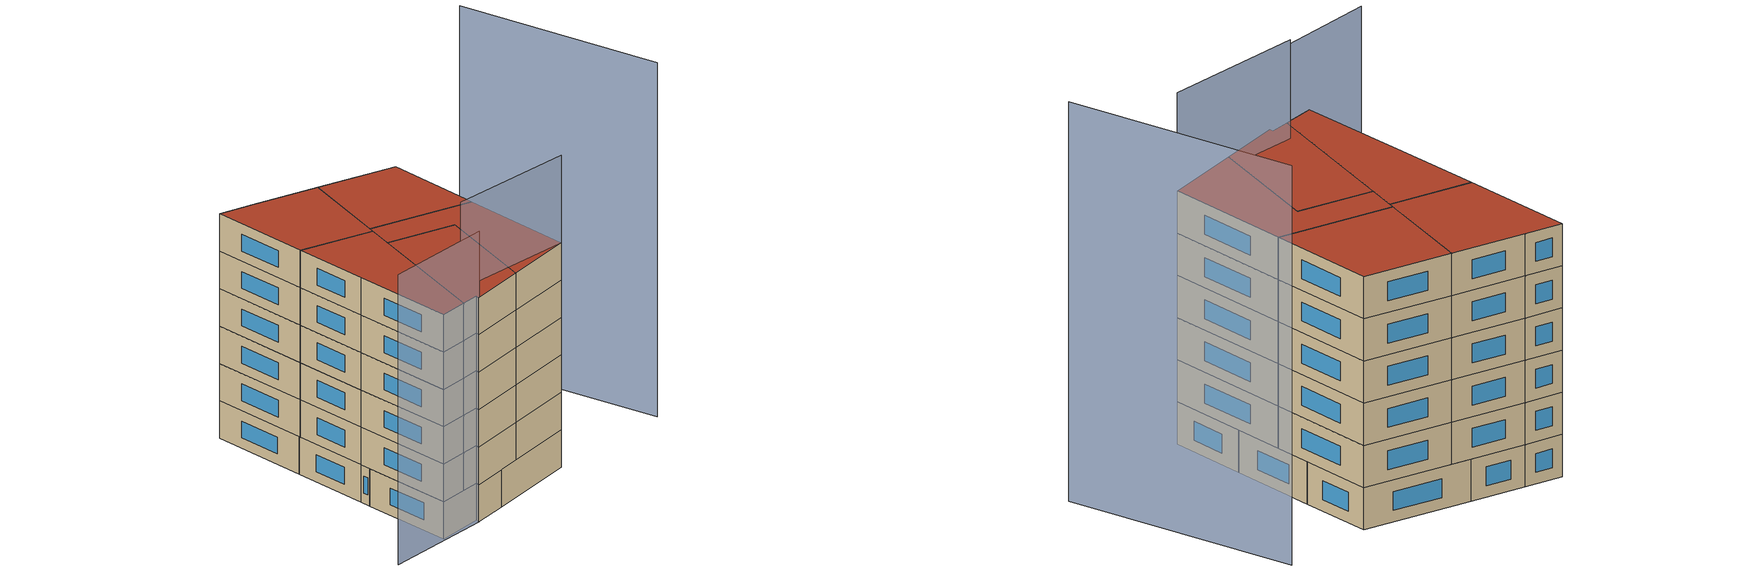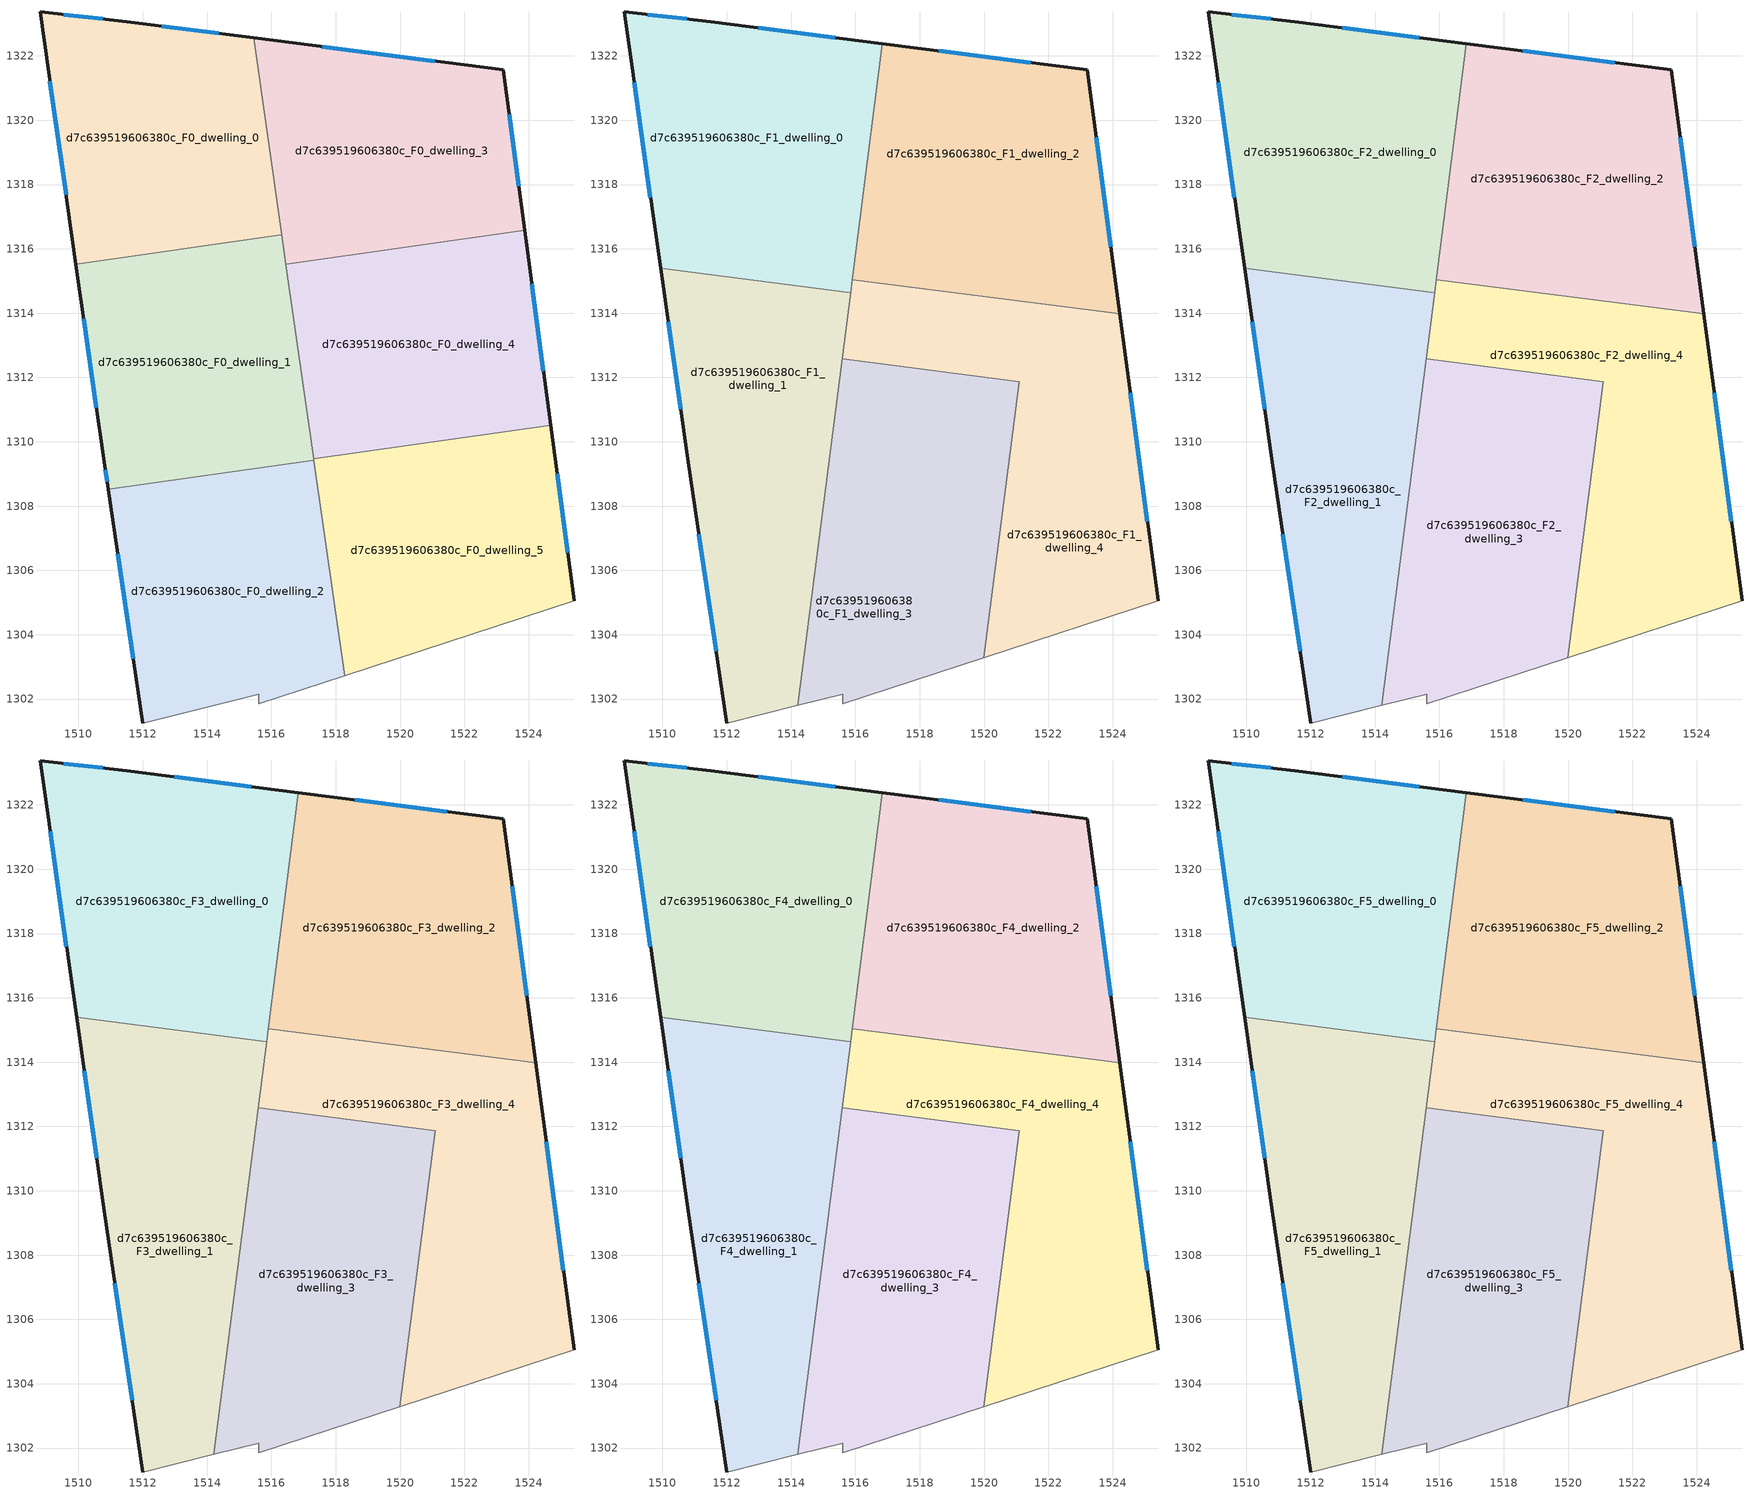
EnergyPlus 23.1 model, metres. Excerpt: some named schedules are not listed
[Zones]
d7c639519606380c_F0_dwelling_0
 floor ground (EU_floor_Construction): 1515.44,1322.56 1516.32,1316.43 1509.92,1315.52 1508.8,1323.37 1511.51,1323.07 z0
 wall outside (EU_wall_Construction): 1515.44,1322.56 1511.51,1323.07 1508.8,1323.37 1509.92,1315.52 z0:3
 wall to d7c639519606380c_F0_dwelling_1 (EU_wall_Construction): 1509.92,1315.52 1516.32,1316.43 z0:3
 wall to d7c639519606380c_F0_dwelling_3 (EU_wall_Construction): 1516.32,1316.43 1515.44,1322.56 z0:3
 window (EU_Window_Construction): 1510.76,1323.15 1509.55,1323.29 / 1514.36,1322.7 1512.59,1322.93 / 1509.11,1321.21 1509.61,1317.68 z0.83:2.17
d7c639519606380c_F0_dwelling_1
 floor ground (EU_floor_Construction): 1516.32,1316.43 1517.32,1309.43 1510.93,1308.52 1510.8,1309.36 1509.92,1315.52 z0
 wall outside (EU_wall_Construction): 1509.92,1315.52 1510.8,1309.36 1510.93,1308.52 z0:3
 wall to d7c639519606380c_F0_dwelling_2 (EU_wall_Construction): 1510.93,1308.52 1517.32,1309.43 z0:3
 wall to d7c639519606380c_F0_dwelling_4 (EU_wall_Construction): 1517.31,1309.47 1516.45,1315.52 z0:3
 wall to d7c639519606380c_F0_dwelling_3 (EU_wall_Construction): 1516.45,1315.52 1516.32,1316.43 z0:3
 wall to d7c639519606380c_F0_dwelling_5 (EU_wall_Construction): 1517.32,1309.43 1517.31,1309.47 z0:3
 window (EU_Window_Construction): 1510.16,1313.83 1510.56,1311.05 / 1510.84,1309.13 1510.89,1308.75 z0.83:2.17
d7c639519606380c_F0_dwelling_2
 floor ground (EU_floor_Construction): 1517.32,1309.43 1518.27,1302.72 1515.6,1301.85 1515.6,1302.15 1512,1301.25 1510.93,1308.52 z0
 wall outside (EU_wall_Construction): 1510.93,1308.52 1512,1301.25 z0:3
 wall adiabatic (EU_wall_Construction): 1512,1301.25 1515.6,1302.15 1515.6,1301.85 1518.27,1302.72 z0:3
 wall to d7c639519606380c_F0_dwelling_5 (EU_wall_Construction): 1518.27,1302.72 1517.32,1309.43 z0:3
 window (EU_Window_Construction): 1511.22,1306.52 1511.7,1303.25 z0.83:2.17
d7c639519606380c_F0_dwelling_3
 floor ground (EU_floor_Construction): 1523.21,1321.56 1523.88,1316.58 1516.45,1315.52 1515.44,1322.56 z0
 wall outside (EU_wall_Construction): 1523.88,1316.58 1523.21,1321.56 1515.44,1322.56 z0:3
 wall to d7c639519606380c_F0_dwelling_4 (EU_wall_Construction): 1516.45,1315.52 1523.88,1316.58 z0:3
 window (EU_Window_Construction): 1521.08,1321.84 1517.58,1322.29 / 1523.69,1317.95 1523.4,1320.19 z0.83:2.17
d7c639519606380c_F0_dwelling_4
 floor ground (EU_floor_Construction): 1523.88,1316.58 1524.68,1310.52 1517.31,1309.47 1516.45,1315.52 z0
 wall outside (EU_wall_Construction): 1524.68,1310.52 1523.88,1316.58 z0:3
 wall to d7c639519606380c_F0_dwelling_5 (EU_wall_Construction): 1517.31,1309.47 1524.68,1310.52 z0:3
 window (EU_Window_Construction): 1524.46,1312.19 1524.1,1314.91 z0.83:2.17
 ceiling adiabatic (EU_roof_Construction): 1520.84,1309.97 1521.09,1311.87 1516.89,1312.41 1517.31,1309.47 z3
d7c639519606380c_F0_dwelling_5
 floor ground (EU_floor_Construction): 1524.68,1310.52 1525.41,1305.05 1518.27,1302.72 1517.31,1309.47 z0
 wall outside (EU_wall_Construction): 1525.41,1305.05 1524.68,1310.52 z0:3
 wall adiabatic (EU_wall_Construction): 1518.27,1302.72 1525.41,1305.05 z0:3
 window (EU_Window_Construction): 1525.21,1306.56 1524.88,1309.01 z0.83:2.17
d7c639519606380c_F1_dwelling_0
 floor to d7c639519606380c_F0_dwelling_0 (EU_floor_Construction): 1515.45,1322.56 1516.19,1317.33 1516.07,1316.4 1509.92,1315.52 1508.8,1323.37 1511.51,1323.07 z3
 floor to d7c639519606380c_F0_dwelling_1 (EU_floor_Construction): 1516.07,1316.4 1515.85,1314.64 1509.94,1315.39 1509.92,1315.52 z3
 floor to d7c639519606380c_F0_dwelling_3 (EU_floor_Construction): 1516.84,1322.38 1516.19,1317.33 1515.45,1322.56 z3
 wall outside (EU_wall_Construction): 1516.84,1322.38 1511.51,1323.07 1508.8,1323.37 1509.94,1315.39 z3:6
 wall to d7c639519606380c_F1_dwelling_1 (EU_wall_Construction): 1509.94,1315.39 1515.85,1314.64 z3:6
 wall to d7c639519606380c_F1_dwelling_2 (EU_wall_Construction): 1515.9,1315.04 1516.84,1322.38 z3:6
 wall to d7c639519606380c_F1_dwelling_4 (EU_wall_Construction): 1515.85,1314.64 1515.9,1315.04 z3:6
 window (EU_Window_Construction): 1515.37,1322.57 1512.97,1322.88 / 1509.12,1321.17 1509.63,1317.59 / 1510.76,1323.15 1509.55,1323.29 z3.83:5.17
d7c639519606380c_F1_dwelling_1
 floor to d7c639519606380c_F0_dwelling_1 (EU_floor_Construction): 1515.85,1314.64 1515.14,1309.12 1510.93,1308.52 1510.8,1309.36 1509.94,1315.39 z3
 floor to d7c639519606380c_F0_dwelling_2 (EU_floor_Construction): 1515.14,1309.12 1514.21,1301.8 1512,1301.25 1510.93,1308.52 z3
 wall outside (EU_wall_Construction): 1509.94,1315.39 1510.8,1309.36 1512,1301.25 z3:6
 wall adiabatic (EU_wall_Construction): 1512,1301.25 1514.21,1301.8 z3:6
 wall to d7c639519606380c_F1_dwelling_3 (EU_wall_Construction): 1514.21,1301.8 1515.58,1312.58 z3:6
 wall to d7c639519606380c_F1_dwelling_4 (EU_wall_Construction): 1515.58,1312.58 1515.85,1314.64 z3:6
 window (EU_Window_Construction): 1510.18,1313.73 1510.56,1311.02 / 1511.13,1307.13 1511.67,1303.48 z3.83:5.17
d7c639519606380c_F1_dwelling_2
 floor to d7c639519606380c_F0_dwelling_3 (EU_floor_Construction): 1523.21,1321.56 1523.88,1316.58 1516.45,1315.52 1516.19,1317.33 1516.84,1322.38 z3
 floor to d7c639519606380c_F0_dwelling_4 (EU_floor_Construction): 1523.88,1316.58 1524.22,1313.98 1516.53,1314.96 1516.45,1315.52 z3
 floor to d7c639519606380c_F0_dwelling_1 (EU_floor_Construction): 1516.32,1316.43 1516.53,1314.96 1515.9,1315.04 1516.07,1316.4 z3
 floor to d7c639519606380c_F0_dwelling_0 (EU_floor_Construction): 1516.19,1317.33 1516.32,1316.43 1516.07,1316.4 z3
 wall outside (EU_wall_Construction): 1524.22,1313.97 1523.21,1321.56 1516.84,1322.38 z3:6
 wall to d7c639519606380c_F1_dwelling_4 (EU_wall_Construction): 1515.9,1315.04 1524.22,1313.97 z3:6
 window (EU_Window_Construction): 1523.95,1316.06 1523.49,1319.48 / 1521.46,1321.79 1518.59,1322.16 z3.83:5.17
d7c639519606380c_F1_dwelling_3
 floor to d7c639519606380c_F0_dwelling_2 (EU_floor_Construction): 1517.32,1309.43 1518.27,1302.72 1515.6,1301.85 1515.6,1302.15 1514.21,1301.8 1515.14,1309.12 z3
 floor to d7c639519606380c_F0_dwelling_5 (EU_floor_Construction): 1520.84,1309.97 1519.99,1303.28 1518.27,1302.72 1517.31,1309.47 z3
 floor to d7c639519606380c_F0_dwelling_1 (EU_floor_Construction): 1516.89,1312.41 1517.32,1309.43 1515.14,1309.12 1515.58,1312.58 z3
 floor adiabatic (EU_floor_Construction): 1521.09,1311.87 1520.84,1309.97 1517.31,1309.47 1517.32,1309.43 1516.89,1312.41 z3
 wall to d7c639519606380c_F1_dwelling_4 (EU_wall_Construction): 1519.99,1303.28 1521.09,1311.87 1515.58,1312.58 z3:6
 wall adiabatic (EU_wall_Construction): 1514.21,1301.8 1515.6,1302.15 1515.6,1301.85 1519.99,1303.28 z3:6
d7c639519606380c_F1_dwelling_4
 floor to d7c639519606380c_F0_dwelling_4 (EU_floor_Construction): 1524.22,1313.98 1524.68,1310.52 1520.84,1309.97 1521.09,1311.87 1516.89,1312.41 1516.53,1314.96 z3
 floor to d7c639519606380c_F0_dwelling_5 (EU_floor_Construction): 1524.68,1310.52 1525.41,1305.05 1519.99,1303.28 1520.84,1309.97 z3
 floor to d7c639519606380c_F0_dwelling_1 (EU_floor_Construction): 1516.53,1314.96 1516.89,1312.41 1515.58,1312.58 1515.9,1315.04 z3
 wall outside (EU_wall_Construction): 1525.41,1305.05 1524.22,1313.97 z3:6
 wall adiabatic (EU_wall_Construction): 1519.99,1303.28 1525.41,1305.05 z3:6
 window (EU_Window_Construction): 1525.08,1307.51 1524.55,1311.52 z3.83:5.17
d7c639519606380c_F2_dwelling_0
 floor to d7c639519606380c_F1_dwelling_0 (EU_floor_Construction): 1516.84,1322.38 1515.85,1314.64 1509.94,1315.39 1508.8,1323.37 1511.51,1323.07 z6
 wall outside (EU_wall_Construction): 1516.84,1322.38 1511.51,1323.07 1508.8,1323.37 1509.94,1315.39 z6:9
 wall to d7c639519606380c_F2_dwelling_1 (EU_wall_Construction): 1509.94,1315.39 1515.85,1314.64 z6:9
 wall to d7c639519606380c_F2_dwelling_2 (EU_wall_Construction): 1515.9,1315.04 1516.84,1322.38 z6:9
 wall to d7c639519606380c_F2_dwelling_4 (EU_wall_Construction): 1515.85,1314.64 1515.9,1315.04 z6:9
 window (EU_Window_Construction): 1515.37,1322.57 1512.97,1322.88 / 1509.12,1321.17 1509.63,1317.59 / 1510.76,1323.15 1509.55,1323.29 z6.83:8.17
d7c639519606380c_F2_dwelling_1
 floor to d7c639519606380c_F1_dwelling_1 (EU_floor_Construction): 1515.85,1314.64 1514.21,1301.8 1512,1301.25 1510.8,1309.36 1509.94,1315.39 z6
 wall outside (EU_wall_Construction): 1509.94,1315.39 1510.8,1309.36 1512,1301.25 z6:9
 wall adiabatic (EU_wall_Construction): 1512,1301.25 1514.21,1301.8 z6:9
 wall to d7c639519606380c_F2_dwelling_3 (EU_wall_Construction): 1514.21,1301.8 1515.58,1312.58 z6:9
 wall to d7c639519606380c_F2_dwelling_4 (EU_wall_Construction): 1515.58,1312.58 1515.85,1314.64 z6:9
 window (EU_Window_Construction): 1510.18,1313.73 1510.56,1311.02 / 1511.13,1307.13 1511.67,1303.48 z6.83:8.17
d7c639519606380c_F2_dwelling_2
 floor to d7c639519606380c_F1_dwelling_2 (EU_floor_Construction): 1523.21,1321.56 1524.22,1313.97 1515.9,1315.04 1516.84,1322.38 z6
 wall outside (EU_wall_Construction): 1524.22,1313.97 1523.21,1321.56 1516.84,1322.38 z6:9
 wall to d7c639519606380c_F2_dwelling_4 (EU_wall_Construction): 1515.9,1315.04 1524.22,1313.97 z6:9
 window (EU_Window_Construction): 1523.95,1316.06 1523.49,1319.48 / 1521.46,1321.79 1518.59,1322.16 z6.83:8.17
d7c639519606380c_F2_dwelling_3
 floor to d7c639519606380c_F1_dwelling_3 (EU_floor_Construction): 1521.09,1311.87 1519.99,1303.28 1515.6,1301.85 1515.6,1302.15 1514.21,1301.8 1515.58,1312.58 z6
 wall to d7c639519606380c_F2_dwelling_4 (EU_wall_Construction): 1519.99,1303.28 1521.09,1311.87 1515.58,1312.58 z6:9
 wall adiabatic (EU_wall_Construction): 1514.21,1301.8 1515.6,1302.15 1515.6,1301.85 1519.99,1303.28 z6:9
d7c639519606380c_F2_dwelling_4
 floor to d7c639519606380c_F1_dwelling_4 (EU_floor_Construction): 1524.22,1313.97 1525.41,1305.05 1519.99,1303.28 1521.09,1311.87 1515.58,1312.58 1515.9,1315.04 z6
 wall outside (EU_wall_Construction): 1525.41,1305.05 1524.22,1313.97 z6:9
 wall adiabatic (EU_wall_Construction): 1519.99,1303.28 1525.41,1305.05 z6:9
 window (EU_Window_Construction): 1525.08,1307.51 1524.55,1311.52 z6.83:8.17
d7c639519606380c_F3_dwelling_0
 floor to d7c639519606380c_F2_dwelling_0 (EU_floor_Construction): 1516.84,1322.38 1515.85,1314.64 1509.94,1315.39 1508.8,1323.37 1511.51,1323.07 z9
 wall outside (EU_wall_Construction): 1516.84,1322.38 1511.51,1323.07 1508.8,1323.37 1509.94,1315.39 z9:12
 wall to d7c639519606380c_F3_dwelling_1 (EU_wall_Construction): 1509.94,1315.39 1515.85,1314.64 z9:12
 wall to d7c639519606380c_F3_dwelling_2 (EU_wall_Construction): 1515.9,1315.04 1516.84,1322.38 z9:12
 wall to d7c639519606380c_F3_dwelling_4 (EU_wall_Construction): 1515.85,1314.64 1515.9,1315.04 z9:12
 window (EU_Window_Construction): 1515.37,1322.57 1512.97,1322.88 / 1509.12,1321.17 1509.63,1317.59 / 1510.76,1323.15 1509.55,1323.29 z9.83:11.17
d7c639519606380c_F3_dwelling_1
 floor to d7c639519606380c_F2_dwelling_1 (EU_floor_Construction): 1515.85,1314.64 1514.21,1301.8 1512,1301.25 1510.8,1309.36 1509.94,1315.39 z9
 wall outside (EU_wall_Construction): 1509.94,1315.39 1510.8,1309.36 1512,1301.25 z9:12
 wall adiabatic (EU_wall_Construction): 1512,1301.25 1514.21,1301.8 z9:12
 wall to d7c639519606380c_F3_dwelling_3 (EU_wall_Construction): 1514.21,1301.8 1515.58,1312.58 z9:12
 wall to d7c639519606380c_F3_dwelling_4 (EU_wall_Construction): 1515.58,1312.58 1515.85,1314.64 z9:12
 window (EU_Window_Construction): 1510.18,1313.73 1510.56,1311.02 / 1511.13,1307.13 1511.67,1303.48 z9.83:11.17
d7c639519606380c_F3_dwelling_2
 floor to d7c639519606380c_F2_dwelling_2 (EU_floor_Construction): 1523.21,1321.56 1524.22,1313.97 1515.9,1315.04 1516.84,1322.38 z9
 wall outside (EU_wall_Construction): 1524.22,1313.97 1523.21,1321.56 1516.84,1322.38 z9:12
 wall to d7c639519606380c_F3_dwelling_4 (EU_wall_Construction): 1515.9,1315.04 1524.22,1313.97 z9:12
 window (EU_Window_Construction): 1523.95,1316.06 1523.49,1319.48 / 1521.46,1321.79 1518.59,1322.16 z9.83:11.17
d7c639519606380c_F3_dwelling_3
 floor to d7c639519606380c_F2_dwelling_3 (EU_floor_Construction): 1521.09,1311.87 1519.99,1303.28 1515.6,1301.85 1515.6,1302.15 1514.21,1301.8 1515.58,1312.58 z9
 wall to d7c639519606380c_F3_dwelling_4 (EU_wall_Construction): 1519.99,1303.28 1521.09,1311.87 1515.58,1312.58 z9:12
 wall adiabatic (EU_wall_Construction): 1514.21,1301.8 1515.6,1302.15 1515.6,1301.85 1519.99,1303.28 z9:12
d7c639519606380c_F3_dwelling_4
 floor to d7c639519606380c_F2_dwelling_4 (EU_floor_Construction): 1524.22,1313.97 1525.41,1305.05 1519.99,1303.28 1521.09,1311.87 1515.58,1312.58 1515.9,1315.04 z9
 wall outside (EU_wall_Construction): 1525.41,1305.05 1524.22,1313.97 z9:12
 wall adiabatic (EU_wall_Construction): 1519.99,1303.28 1525.41,1305.05 z9:12
 window (EU_Window_Construction): 1525.08,1307.51 1524.55,1311.52 z9.83:11.17
d7c639519606380c_F4_dwelling_0
 floor to d7c639519606380c_F3_dwelling_0 (EU_floor_Construction): 1516.84,1322.38 1515.85,1314.64 1509.94,1315.39 1508.8,1323.37 1511.51,1323.07 z12
 wall outside (EU_wall_Construction): 1516.84,1322.38 1511.51,1323.07 1508.8,1323.37 1509.94,1315.39 z12:15
 wall to d7c639519606380c_F4_dwelling_1 (EU_wall_Construction): 1509.94,1315.39 1515.85,1314.64 z12:15
 wall to d7c639519606380c_F4_dwelling_2 (EU_wall_Construction): 1515.9,1315.04 1516.84,1322.38 z12:15
 wall to d7c639519606380c_F4_dwelling_4 (EU_wall_Construction): 1515.85,1314.64 1515.9,1315.04 z12:15
 window (EU_Window_Construction): 1515.37,1322.57 1512.97,1322.88 / 1509.12,1321.17 1509.63,1317.59 / 1510.76,1323.15 1509.55,1323.29 z12.83:14.17
d7c639519606380c_F4_dwelling_1
 floor to d7c639519606380c_F3_dwelling_1 (EU_floor_Construction): 1515.85,1314.64 1514.21,1301.8 1512,1301.25 1510.8,1309.36 1509.94,1315.39 z12
 wall outside (EU_wall_Construction): 1509.94,1315.39 1510.8,1309.36 1512,1301.25 z12:15
 wall adiabatic (EU_wall_Construction): 1512,1301.25 1514.21,1301.8 z12:15
 wall to d7c639519606380c_F4_dwelling_3 (EU_wall_Construction): 1514.21,1301.8 1515.58,1312.58 z12:15
 wall to d7c639519606380c_F4_dwelling_4 (EU_wall_Construction): 1515.58,1312.58 1515.85,1314.64 z12:15
 window (EU_Window_Construction): 1510.18,1313.73 1510.56,1311.02 / 1511.13,1307.13 1511.67,1303.48 z12.83:14.17
d7c639519606380c_F4_dwelling_2
 floor to d7c639519606380c_F3_dwelling_2 (EU_floor_Construction): 1523.21,1321.56 1524.22,1313.97 1515.9,1315.04 1516.84,1322.38 z12
 wall outside (EU_wall_Construction): 1524.22,1313.97 1523.21,1321.56 1516.84,1322.38 z12:15
 wall to d7c639519606380c_F4_dwelling_4 (EU_wall_Construction): 1515.9,1315.04 1524.22,1313.97 z12:15
 window (EU_Window_Construction): 1523.95,1316.06 1523.49,1319.48 / 1521.46,1321.79 1518.59,1322.16 z12.83:14.17
d7c639519606380c_F4_dwelling_3
 floor to d7c639519606380c_F3_dwelling_3 (EU_floor_Construction): 1521.09,1311.87 1519.99,1303.28 1515.6,1301.85 1515.6,1302.15 1514.21,1301.8 1515.58,1312.58 z12
 wall to d7c639519606380c_F4_dwelling_4 (EU_wall_Construction): 1519.99,1303.28 1521.09,1311.87 1515.58,1312.58 z12:15
 wall adiabatic (EU_wall_Construction): 1514.21,1301.8 1515.6,1302.15 1515.6,1301.85 1519.99,1303.28 z12:15
d7c639519606380c_F4_dwelling_4
 floor to d7c639519606380c_F3_dwelling_4 (EU_floor_Construction): 1524.22,1313.97 1525.41,1305.05 1519.99,1303.28 1521.09,1311.87 1515.58,1312.58 1515.9,1315.04 z12
 wall outside (EU_wall_Construction): 1525.41,1305.05 1524.22,1313.97 z12:15
 wall adiabatic (EU_wall_Construction): 1519.99,1303.28 1525.41,1305.05 z12:15
 window (EU_Window_Construction): 1525.08,1307.51 1524.55,1311.52 z12.83:14.17
d7c639519606380c_F5_dwelling_0
 floor to d7c639519606380c_F4_dwelling_0 (EU_floor_Construction): 1516.84,1322.38 1515.85,1314.64 1509.94,1315.39 1508.8,1323.37 1511.51,1323.07 z15
 wall outside (EU_wall_Construction): 1516.84,1322.38 1511.51,1323.07 1508.8,1323.37 1509.94,1315.39 z15:18
 wall to d7c639519606380c_F5_dwelling_1 (EU_wall_Construction): 1509.94,1315.39 1515.85,1314.64 z15:18
 wall to d7c639519606380c_F5_dwelling_2 (EU_wall_Construction): 1515.9,1315.04 1516.84,1322.38 z15:18
 wall to d7c639519606380c_F5_dwelling_4 (EU_wall_Construction): 1515.85,1314.64 1515.9,1315.04 z15:18
 window (EU_Window_Construction): 1515.37,1322.57 1512.97,1322.88 / 1509.12,1321.17 1509.63,1317.59 / 1510.76,1323.15 1509.55,1323.29 z15.83:17.17
 roof outside (EU_roof_Construction): 1515.85,1314.64 1516.84,1322.38 1511.51,1323.07 1508.8,1323.37 1509.94,1315.39 z18
d7c639519606380c_F5_dwelling_1
 floor to d7c639519606380c_F4_dwelling_1 (EU_floor_Construction): 1515.85,1314.64 1514.21,1301.8 1512,1301.25 1510.8,1309.36 1509.94,1315.39 z15
 wall outside (EU_wall_Construction): 1509.94,1315.39 1510.8,1309.36 1512,1301.25 z15:18
 wall adiabatic (EU_wall_Construction): 1512,1301.25 1514.21,1301.8 z15:18
 wall to d7c639519606380c_F5_dwelling_3 (EU_wall_Construction): 1514.21,1301.8 1515.58,1312.58 z15:18
 wall to d7c639519606380c_F5_dwelling_4 (EU_wall_Construction): 1515.58,1312.58 1515.85,1314.64 z15:18
 window (EU_Window_Construction): 1510.18,1313.73 1510.56,1311.02 / 1511.13,1307.13 1511.67,1303.48 z15.83:17.17
 roof outside (EU_roof_Construction): 1514.21,1301.8 1515.85,1314.64 1509.94,1315.39 1510.8,1309.36 1512,1301.25 z18
d7c639519606380c_F5_dwelling_2
 floor to d7c639519606380c_F4_dwelling_2 (EU_floor_Construction): 1523.21,1321.56 1524.22,1313.97 1515.9,1315.04 1516.84,1322.38 z15
 wall outside (EU_wall_Construction): 1524.22,1313.97 1523.21,1321.56 1516.84,1322.38 z15:18
 wall to d7c639519606380c_F5_dwelling_4 (EU_wall_Construction): 1515.9,1315.04 1524.22,1313.97 z15:18
 window (EU_Window_Construction): 1523.95,1316.06 1523.49,1319.48 / 1521.46,1321.79 1518.59,1322.16 z15.83:17.17
 roof outside (EU_roof_Construction): 1524.22,1313.97 1523.21,1321.56 1516.84,1322.38 1515.9,1315.04 z18
d7c639519606380c_F5_dwelling_3
 floor to d7c639519606380c_F4_dwelling_3 (EU_floor_Construction): 1521.09,1311.87 1519.99,1303.28 1515.6,1301.85 1515.6,1302.15 1514.21,1301.8 1515.58,1312.58 z15
 wall to d7c639519606380c_F5_dwelling_4 (EU_wall_Construction): 1519.99,1303.28 1521.09,1311.87 1515.58,1312.58 z15:18
 wall adiabatic (EU_wall_Construction): 1514.21,1301.8 1515.6,1302.15 1515.6,1301.85 1519.99,1303.28 z15:18
 roof outside (EU_roof_Construction): 1519.99,1303.28 1521.09,1311.87 1515.58,1312.58 1514.21,1301.8 1515.6,1302.15 1515.6,1301.85 z18
d7c639519606380c_F5_dwelling_4
 floor to d7c639519606380c_F4_dwelling_4 (EU_floor_Construction): 1524.22,1313.97 1525.41,1305.05 1519.99,1303.28 1521.09,1311.87 1515.58,1312.58 1515.9,1315.04 z15
 wall outside (EU_wall_Construction): 1525.41,1305.05 1524.22,1313.97 z15:18
 wall adiabatic (EU_wall_Construction): 1519.99,1303.28 1525.41,1305.05 z15:18
 window (EU_Window_Construction): 1525.08,1307.51 1524.55,1311.52 z15.83:17.17
 roof outside (EU_roof_Construction): 1525.41,1305.05 1524.22,1313.97 1515.9,1315.04 1515.58,1312.58 1521.09,1311.87 1519.99,1303.28 z18
shading: 1506.98,1300.04 1515.66,1301.87 z0:23.3; 1515.35,1303.66 1525.41,1305.05 z0:25; 1535.6,1307.09 1529.75,1322.62 z0:28.4
[Building]
EU S2 Campaign: North Axis=0; Terrain=City; Solar Distribution=FullExterior
[Site:Location]
Lyon-Bron: Latitude=45.75; Longitude=5; Time Zone=1; Elevation=198
[SizingPeriod:WeatherFileDays]
AnnualSizingPeriod: Begin Month=1; Begin Day of Month=1; End Month=12; End Day of Month=31; Day of Week for Start Day=Monday; Use Weather File Daylight Saving Period=No; Use Weather File Rain and Snow Indicators=No
[MATERIAL]
EU_InternalMass_Material: Roughness=MediumRough; Thickness=0.1; Conductivity=1; Density=1800; Specific Heat=900; Thermal Absorptance=0.9; Solar Absorptance=0.7; Visible Absorptance=0.7
[MATERIAL:NOMASS] Roughness=MediumRough; Thermal Absorptance=0.9; Solar Absorptance=0.7; Visible Absorptance=0.7
Name | Thermal Resistance
EU_wall_NoMass | 0.87146
EU_roof_NoMass | 0.842276
EU_floor_NoMass | 0.496999
[WINDOWMATERIAL:SIMPLEGLAZINGSYSTEM]
EU_Window_SimpleGlazing: UFactor=2.2525; Solar Heat Gain Coefficient=0.76; Visible Transmittance=0.76
[CONSTRUCTION]
EU_wall_Construction: EU_wall_NoMass
EU_roof_Construction: EU_roof_NoMass
EU_floor_Construction: EU_floor_NoMass
EU_Window_Construction: EU_Window_SimpleGlazing
EU_InternalMass_Construction: EU_InternalMass_Material
[ZONE] Type=1; Multiplier=1; Ceiling Height=autocalculate; Floor Area=autocalculate; Part of Total Floor Area=Yes
Name | Volume
d7c639519606380c_F0_dwelling_0 | 137.106
d7c639519606380c_F1_dwelling_0; d7c639519606380c_F2_dwelling_0; d7c639519606380c_F3_dwelling_0; d7c639519606380c_F4_dwelling_0; d7c639519606380c_F5_dwelling_0 | 164.534
d7c639519606380c_F0_dwelling_1 | 137.087
d7c639519606380c_F1_dwelling_1; d7c639519606380c_F2_dwelling_1; d7c639519606380c_F3_dwelling_1; d7c639519606380c_F4_dwelling_1; d7c639519606380c_F5_dwelling_1 | 164.531
d7c639519606380c_F0_dwelling_2 | 137.112
d7c639519606380c_F1_dwelling_2; d7c639519606380c_F2_dwelling_2; d7c639519606380c_F3_dwelling_2; d7c639519606380c_F4_dwelling_2; d7c639519606380c_F5_dwelling_2 | 164.525
d7c639519606380c_F0_dwelling_3 | 137.117
d7c639519606380c_F1_dwelling_3; d7c639519606380c_F2_dwelling_3; d7c639519606380c_F3_dwelling_3; d7c639519606380c_F4_dwelling_3; d7c639519606380c_F5_dwelling_3 | 164.524
d7c639519606380c_F0_dwelling_4 | 137.104
d7c639519606380c_F1_dwelling_4; d7c639519606380c_F2_dwelling_4; d7c639519606380c_F3_dwelling_4; d7c639519606380c_F4_dwelling_4; d7c639519606380c_F5_dwelling_4 | 164.52
d7c639519606380c_F0_dwelling_5 | 137.105
[INTERNALMASS] Construction=EU_InternalMass_Construction
Name | Zone or ZoneList | Surface Area
d7c639519606380c_F0_dwelling_0_EU_InternalMass | d7c639519606380c_F0_dwelling_0 | 45.7021
d7c639519606380c_F0_dwelling_1_EU_InternalMass | d7c639519606380c_F0_dwelling_1 | 45.6959
d7c639519606380c_F0_dwelling_2_EU_InternalMass | d7c639519606380c_F0_dwelling_2 | 45.7039
d7c639519606380c_F0_dwelling_3_EU_InternalMass | d7c639519606380c_F0_dwelling_3 | 45.7054
d7c639519606380c_F0_dwelling_4_EU_InternalMass | d7c639519606380c_F0_dwelling_4 | 45.7016
d7c639519606380c_F0_dwelling_5_EU_InternalMass | d7c639519606380c_F0_dwelling_5 | 45.7019
d7c639519606380c_F1_dwelling_0_EU_InternalMass | d7c639519606380c_F1_dwelling_0 | 54.846
d7c639519606380c_F1_dwelling_1_EU_InternalMass | d7c639519606380c_F1_dwelling_1 | 54.8442
d7c639519606380c_F1_dwelling_2_EU_InternalMass | d7c639519606380c_F1_dwelling_2 | 54.8427
d7c639519606380c_F1_dwelling_3_EU_InternalMass | d7c639519606380c_F1_dwelling_3 | 54.8417
d7c639519606380c_F1_dwelling_4_EU_InternalMass | d7c639519606380c_F1_dwelling_4 | 54.8403
d7c639519606380c_F2_dwelling_0_EU_InternalMass | d7c639519606380c_F2_dwelling_0 | 54.846
d7c639519606380c_F2_dwelling_1_EU_InternalMass | d7c639519606380c_F2_dwelling_1 | 54.8442
d7c639519606380c_F2_dwelling_2_EU_InternalMass | d7c639519606380c_F2_dwelling_2 | 54.8427
d7c639519606380c_F2_dwelling_3_EU_InternalMass | d7c639519606380c_F2_dwelling_3 | 54.8417
d7c639519606380c_F2_dwelling_4_EU_InternalMass | d7c639519606380c_F2_dwelling_4 | 54.8403
d7c639519606380c_F3_dwelling_0_EU_InternalMass | d7c639519606380c_F3_dwelling_0 | 54.846
d7c639519606380c_F3_dwelling_1_EU_InternalMass | d7c639519606380c_F3_dwelling_1 | 54.8442
d7c639519606380c_F3_dwelling_2_EU_InternalMass | d7c639519606380c_F3_dwelling_2 | 54.8427
d7c639519606380c_F3_dwelling_3_EU_InternalMass | d7c639519606380c_F3_dwelling_3 | 54.8417
d7c639519606380c_F3_dwelling_4_EU_InternalMass | d7c639519606380c_F3_dwelling_4 | 54.8403
d7c639519606380c_F4_dwelling_0_EU_InternalMass | d7c639519606380c_F4_dwelling_0 | 54.846
d7c639519606380c_F4_dwelling_1_EU_InternalMass | d7c639519606380c_F4_dwelling_1 | 54.8442
d7c639519606380c_F4_dwelling_2_EU_InternalMass | d7c639519606380c_F4_dwelling_2 | 54.8427
d7c639519606380c_F4_dwelling_3_EU_InternalMass | d7c639519606380c_F4_dwelling_3 | 54.8417
d7c639519606380c_F4_dwelling_4_EU_InternalMass | d7c639519606380c_F4_dwelling_4 | 54.8403
d7c639519606380c_F5_dwelling_0_EU_InternalMass | d7c639519606380c_F5_dwelling_0 | 54.846
d7c639519606380c_F5_dwelling_1_EU_InternalMass | d7c639519606380c_F5_dwelling_1 | 54.8442
d7c639519606380c_F5_dwelling_2_EU_InternalMass | d7c639519606380c_F5_dwelling_2 | 54.8427
d7c639519606380c_F5_dwelling_3_EU_InternalMass | d7c639519606380c_F5_dwelling_3 | 54.8417
d7c639519606380c_F5_dwelling_4_EU_InternalMass | d7c639519606380c_F5_dwelling_4 | 54.8403
[OTHEREQUIPMENT] Fuel Type=Electricity; Design Level Calculation Method=Watts/Area; Power per Zone Floor Area=1; Fraction Latent=0; Fraction Radiant=0; Fraction Lost=0; Carbon Dioxide Generation Rate=0; EndUse Subcategory=EU_Step8_InternalGains
Name | Zone or ZoneList or Space or SpaceList | Schedule
EU_Step8_InternalGain_d7c639519606380c_F0_dwelling_0_f000 | d7c639519606380c_F0_dwelling_0 | EU_Step8_GainSchedule_d7c639519606380c_F0_dwelling_0_f000
EU_Step8_InternalGain_d7c639519606380c_F0_dwelling_1_f000 | d7c639519606380c_F0_dwelling_1 | EU_Step8_GainSchedule_d7c639519606380c_F0_dwelling_1_f000
EU_Step8_InternalGain_d7c639519606380c_F0_dwelling_2_f000 | d7c639519606380c_F0_dwelling_2 | EU_Step8_GainSchedule_d7c639519606380c_F0_dwelling_2_f000
EU_Step8_InternalGain_d7c639519606380c_F0_dwelling_3_f000 | d7c639519606380c_F0_dwelling_3 | EU_Step8_GainSchedule_d7c639519606380c_F0_dwelling_3_f000
EU_Step8_InternalGain_d7c639519606380c_F0_dwelling_4_f000 | d7c639519606380c_F0_dwelling_4 | EU_Step8_GainSchedule_d7c639519606380c_F0_dwelling_4_f000
EU_Step8_InternalGain_d7c639519606380c_F0_dwelling_5_f000 | d7c639519606380c_F0_dwelling_5 | EU_Step8_GainSchedule_d7c639519606380c_F0_dwelling_5_f000
EU_Step8_InternalGain_d7c639519606380c_F1_dwelling_0_f000 | d7c639519606380c_F1_dwelling_0 | EU_Step8_GainSchedule_d7c639519606380c_F1_dwelling_0_f000
EU_Step8_InternalGain_d7c639519606380c_F1_dwelling_1_f000 | d7c639519606380c_F1_dwelling_1 | EU_Step8_GainSchedule_d7c639519606380c_F1_dwelling_1_f000
EU_Step8_InternalGain_d7c639519606380c_F1_dwelling_2_f000 | d7c639519606380c_F1_dwelling_2 | EU_Step8_GainSchedule_d7c639519606380c_F1_dwelling_2_f000
EU_Step8_InternalGain_d7c639519606380c_F1_dwelling_3_f000 | d7c639519606380c_F1_dwelling_3 | EU_Step8_GainSchedule_d7c639519606380c_F1_dwelling_3_f000
EU_Step8_InternalGain_d7c639519606380c_F1_dwelling_4_f000 | d7c639519606380c_F1_dwelling_4 | EU_Step8_GainSchedule_d7c639519606380c_F1_dwelling_4_f000
EU_Step8_InternalGain_d7c639519606380c_F2_dwelling_0_f000 | d7c639519606380c_F2_dwelling_0 | EU_Step8_GainSchedule_d7c639519606380c_F2_dwelling_0_f000
EU_Step8_InternalGain_d7c639519606380c_F2_dwelling_1_f000 | d7c639519606380c_F2_dwelling_1 | EU_Step8_GainSchedule_d7c639519606380c_F2_dwelling_1_f000
EU_Step8_InternalGain_d7c639519606380c_F2_dwelling_2_f000 | d7c639519606380c_F2_dwelling_2 | EU_Step8_GainSchedule_d7c639519606380c_F2_dwelling_2_f000
EU_Step8_InternalGain_d7c639519606380c_F2_dwelling_3_f000 | d7c639519606380c_F2_dwelling_3 | EU_Step8_GainSchedule_d7c639519606380c_F2_dwelling_3_f000
EU_Step8_InternalGain_d7c639519606380c_F2_dwelling_4_f000 | d7c639519606380c_F2_dwelling_4 | EU_Step8_GainSchedule_d7c639519606380c_F2_dwelling_4_f000
EU_Step8_InternalGain_d7c639519606380c_F3_dwelling_0_f000 | d7c639519606380c_F3_dwelling_0 | EU_Step8_GainSchedule_d7c639519606380c_F3_dwelling_0_f000
EU_Step8_InternalGain_d7c639519606380c_F3_dwelling_1_f000 | d7c639519606380c_F3_dwelling_1 | EU_Step8_GainSchedule_d7c639519606380c_F3_dwelling_1_f000
EU_Step8_InternalGain_d7c639519606380c_F3_dwelling_2_f000 | d7c639519606380c_F3_dwelling_2 | EU_Step8_GainSchedule_d7c639519606380c_F3_dwelling_2_f000
EU_Step8_InternalGain_d7c639519606380c_F3_dwelling_3_f000 | d7c639519606380c_F3_dwelling_3 | EU_Step8_GainSchedule_d7c639519606380c_F3_dwelling_3_f000
EU_Step8_InternalGain_d7c639519606380c_F3_dwelling_4_f000 | d7c639519606380c_F3_dwelling_4 | EU_Step8_GainSchedule_d7c639519606380c_F3_dwelling_4_f000
EU_Step8_InternalGain_d7c639519606380c_F4_dwelling_0_f000 | d7c639519606380c_F4_dwelling_0 | EU_Step8_GainSchedule_d7c639519606380c_F4_dwelling_0_f000
EU_Step8_InternalGain_d7c639519606380c_F4_dwelling_1_f000 | d7c639519606380c_F4_dwelling_1 | EU_Step8_GainSchedule_d7c639519606380c_F4_dwelling_1_f000
EU_Step8_InternalGain_d7c639519606380c_F4_dwelling_2_f000 | d7c639519606380c_F4_dwelling_2 | EU_Step8_GainSchedule_d7c639519606380c_F4_dwelling_2_f000
EU_Step8_InternalGain_d7c639519606380c_F4_dwelling_3_f000 | d7c639519606380c_F4_dwelling_3 | EU_Step8_GainSchedule_d7c639519606380c_F4_dwelling_3_f000
EU_Step8_InternalGain_d7c639519606380c_F4_dwelling_4_f000 | d7c639519606380c_F4_dwelling_4 | EU_Step8_GainSchedule_d7c639519606380c_F4_dwelling_4_f000
EU_Step8_InternalGain_d7c639519606380c_F5_dwelling_0_f000 | d7c639519606380c_F5_dwelling_0 | EU_Step8_GainSchedule_d7c639519606380c_F5_dwelling_0_f000
EU_Step8_InternalGain_d7c639519606380c_F5_dwelling_1_f000 | d7c639519606380c_F5_dwelling_1 | EU_Step8_GainSchedule_d7c639519606380c_F5_dwelling_1_f000
EU_Step8_InternalGain_d7c639519606380c_F5_dwelling_2_f000 | d7c639519606380c_F5_dwelling_2 | EU_Step8_GainSchedule_d7c639519606380c_F5_dwelling_2_f000
EU_Step8_InternalGain_d7c639519606380c_F5_dwelling_3_f000 | d7c639519606380c_F5_dwelling_3 | EU_Step8_GainSchedule_d7c639519606380c_F5_dwelling_3_f000
EU_Step8_InternalGain_d7c639519606380c_F5_dwelling_4_f000 | d7c639519606380c_F5_dwelling_4 | EU_Step8_GainSchedule_d7c639519606380c_F5_dwelling_4_f000
[ZONEVENTILATION:DESIGNFLOWRATE] Schedule=EU_AlwaysOn; Design Flow Rate Calculation Method=AirChanges/Hour; Air Changes per Hour=0.425; Ventilation Type=Natural; Fan Pressure Rise=0; Fan Total Efficiency=1; Constant Term Coefficient=1; Temperature Term Coefficient=0; Velocity Term Coefficient=0; Velocity Squared Term Coefficient=0; Minimum Indoor Temperature=-100; Maximum Indoor Temperature=100; Delta Temperature=-100; Minimum Outdoor Temperature=-100; Maximum Outdoor Temperature=100; Maximum Wind Speed=40
Name | Zone or ZoneList or Space or SpaceList
EU_ConstantAir_d7c639519606380c_F0_dwelling_0 | d7c639519606380c_F0_dwelling_0
EU_ConstantAir_d7c639519606380c_F0_dwelling_1 | d7c639519606380c_F0_dwelling_1
EU_ConstantAir_d7c639519606380c_F0_dwelling_2 | d7c639519606380c_F0_dwelling_2
EU_ConstantAir_d7c639519606380c_F0_dwelling_3 | d7c639519606380c_F0_dwelling_3
EU_ConstantAir_d7c639519606380c_F0_dwelling_4 | d7c639519606380c_F0_dwelling_4
EU_ConstantAir_d7c639519606380c_F0_dwelling_5 | d7c639519606380c_F0_dwelling_5
EU_ConstantAir_d7c639519606380c_F1_dwelling_0 | d7c639519606380c_F1_dwelling_0
EU_ConstantAir_d7c639519606380c_F1_dwelling_1 | d7c639519606380c_F1_dwelling_1
EU_ConstantAir_d7c639519606380c_F1_dwelling_2 | d7c639519606380c_F1_dwelling_2
EU_ConstantAir_d7c639519606380c_F1_dwelling_3 | d7c639519606380c_F1_dwelling_3
EU_ConstantAir_d7c639519606380c_F1_dwelling_4 | d7c639519606380c_F1_dwelling_4
EU_ConstantAir_d7c639519606380c_F2_dwelling_0 | d7c639519606380c_F2_dwelling_0
EU_ConstantAir_d7c639519606380c_F2_dwelling_1 | d7c639519606380c_F2_dwelling_1
EU_ConstantAir_d7c639519606380c_F2_dwelling_2 | d7c639519606380c_F2_dwelling_2
EU_ConstantAir_d7c639519606380c_F2_dwelling_3 | d7c639519606380c_F2_dwelling_3
EU_ConstantAir_d7c639519606380c_F2_dwelling_4 | d7c639519606380c_F2_dwelling_4
EU_ConstantAir_d7c639519606380c_F3_dwelling_0 | d7c639519606380c_F3_dwelling_0
EU_ConstantAir_d7c639519606380c_F3_dwelling_1 | d7c639519606380c_F3_dwelling_1
EU_ConstantAir_d7c639519606380c_F3_dwelling_2 | d7c639519606380c_F3_dwelling_2
EU_ConstantAir_d7c639519606380c_F3_dwelling_3 | d7c639519606380c_F3_dwelling_3
EU_ConstantAir_d7c639519606380c_F3_dwelling_4 | d7c639519606380c_F3_dwelling_4
EU_ConstantAir_d7c639519606380c_F4_dwelling_0 | d7c639519606380c_F4_dwelling_0
EU_ConstantAir_d7c639519606380c_F4_dwelling_1 | d7c639519606380c_F4_dwelling_1
EU_ConstantAir_d7c639519606380c_F4_dwelling_2 | d7c639519606380c_F4_dwelling_2
EU_ConstantAir_d7c639519606380c_F4_dwelling_3 | d7c639519606380c_F4_dwelling_3
EU_ConstantAir_d7c639519606380c_F4_dwelling_4 | d7c639519606380c_F4_dwelling_4
EU_ConstantAir_d7c639519606380c_F5_dwelling_0 | d7c639519606380c_F5_dwelling_0
EU_ConstantAir_d7c639519606380c_F5_dwelling_1 | d7c639519606380c_F5_dwelling_1
EU_ConstantAir_d7c639519606380c_F5_dwelling_2 | d7c639519606380c_F5_dwelling_2
EU_ConstantAir_d7c639519606380c_F5_dwelling_3 | d7c639519606380c_F5_dwelling_3
EU_ConstantAir_d7c639519606380c_F5_dwelling_4 | d7c639519606380c_F5_dwelling_4
[HVACTEMPLATE:THERMOSTAT] Constant Heating Setpoint=20; Constant Cooling Setpoint=50
EU_HeatOnly_d7c639519606380c_F0_dwelling_0; EU_HeatOnly_d7c639519606380c_F0_dwelling_1; EU_HeatOnly_d7c639519606380c_F0_dwelling_2; EU_HeatOnly_d7c639519606380c_F0_dwelling_3; EU_HeatOnly_d7c639519606380c_F0_dwelling_4; EU_HeatOnly_d7c639519606380c_F0_dwelling_5; EU_HeatOnly_d7c639519606380c_F1_dwelling_0; EU_HeatOnly_d7c639519606380c_F1_dwelling_1; EU_HeatOnly_d7c639519606380c_F1_dwelling_2; EU_HeatOnly_d7c639519606380c_F1_dwelling_3; EU_HeatOnly_d7c639519606380c_F1_dwelling_4; EU_HeatOnly_d7c639519606380c_F2_dwelling_0; EU_HeatOnly_d7c639519606380c_F2_dwelling_1; EU_HeatOnly_d7c639519606380c_F2_dwelling_2; EU_HeatOnly_d7c639519606380c_F2_dwelling_3; EU_HeatOnly_d7c639519606380c_F2_dwelling_4; EU_HeatOnly_d7c639519606380c_F3_dwelling_0; EU_HeatOnly_d7c639519606380c_F3_dwelling_1; EU_HeatOnly_d7c639519606380c_F3_dwelling_2; EU_HeatOnly_d7c639519606380c_F3_dwelling_3; EU_HeatOnly_d7c639519606380c_F3_dwelling_4; EU_HeatOnly_d7c639519606380c_F4_dwelling_0; EU_HeatOnly_d7c639519606380c_F4_dwelling_1; EU_HeatOnly_d7c639519606380c_F4_dwelling_2; EU_HeatOnly_d7c639519606380c_F4_dwelling_3; EU_HeatOnly_d7c639519606380c_F4_dwelling_4; EU_HeatOnly_d7c639519606380c_F5_dwelling_0; EU_HeatOnly_d7c639519606380c_F5_dwelling_1; EU_HeatOnly_d7c639519606380c_F5_dwelling_2; EU_HeatOnly_d7c639519606380c_F5_dwelling_3; EU_HeatOnly_d7c639519606380c_F5_dwelling_4
[HVACTEMPLATE:ZONE:IDEALLOADSAIRSYSTEM] System Availability Schedule=EU_AlwaysOn; Maximum Heating Supply Air Temperature=50; Minimum Cooling Supply Air Temperature=13; Maximum Heating Supply Air Humidity Ratio=0.0156; Minimum Cooling Supply Air Humidity Ratio=0.0077; Heating Limit=NoLimit; Cooling Limit=NoLimit; Heating Availability Schedule=EU_AlwaysOn; Cooling Availability Schedule=EU_CoolingOff; Dehumidification Control Type=ConstantSensibleHeatRatio; Cooling Sensible Heat Ratio=0.7; Dehumidification Setpoint=60; Humidification Control Type=None; Humidification Setpoint=30; Outdoor Air Method=None; Outdoor Air Flow Rate per Person=0.00944; Outdoor Air Flow Rate per Zone Floor Area=0; Outdoor Air Flow Rate per Zone=0; Demand Controlled Ventilation Type=None; Outdoor Air Economizer Type=NoEconomizer; Heat Recovery Type=None; Sensible Heat Recovery Effectiveness=0.7; Latent Heat Recovery Effectiveness=0.65
Name | Template Thermostat
d7c639519606380c_F0_dwelling_0 | EU_HeatOnly_d7c639519606380c_F0_dwelling_0
d7c639519606380c_F0_dwelling_1 | EU_HeatOnly_d7c639519606380c_F0_dwelling_1
d7c639519606380c_F0_dwelling_2 | EU_HeatOnly_d7c639519606380c_F0_dwelling_2
d7c639519606380c_F0_dwelling_3 | EU_HeatOnly_d7c639519606380c_F0_dwelling_3
d7c639519606380c_F0_dwelling_4 | EU_HeatOnly_d7c639519606380c_F0_dwelling_4
d7c639519606380c_F0_dwelling_5 | EU_HeatOnly_d7c639519606380c_F0_dwelling_5
d7c639519606380c_F1_dwelling_0 | EU_HeatOnly_d7c639519606380c_F1_dwelling_0
d7c639519606380c_F1_dwelling_1 | EU_HeatOnly_d7c639519606380c_F1_dwelling_1
d7c639519606380c_F1_dwelling_2 | EU_HeatOnly_d7c639519606380c_F1_dwelling_2
d7c639519606380c_F1_dwelling_3 | EU_HeatOnly_d7c639519606380c_F1_dwelling_3
d7c639519606380c_F1_dwelling_4 | EU_HeatOnly_d7c639519606380c_F1_dwelling_4
d7c639519606380c_F2_dwelling_0 | EU_HeatOnly_d7c639519606380c_F2_dwelling_0
d7c639519606380c_F2_dwelling_1 | EU_HeatOnly_d7c639519606380c_F2_dwelling_1
d7c639519606380c_F2_dwelling_2 | EU_HeatOnly_d7c639519606380c_F2_dwelling_2
d7c639519606380c_F2_dwelling_3 | EU_HeatOnly_d7c639519606380c_F2_dwelling_3
d7c639519606380c_F2_dwelling_4 | EU_HeatOnly_d7c639519606380c_F2_dwelling_4
d7c639519606380c_F3_dwelling_0 | EU_HeatOnly_d7c639519606380c_F3_dwelling_0
d7c639519606380c_F3_dwelling_1 | EU_HeatOnly_d7c639519606380c_F3_dwelling_1
d7c639519606380c_F3_dwelling_2 | EU_HeatOnly_d7c639519606380c_F3_dwelling_2
d7c639519606380c_F3_dwelling_3 | EU_HeatOnly_d7c639519606380c_F3_dwelling_3
d7c639519606380c_F3_dwelling_4 | EU_HeatOnly_d7c639519606380c_F3_dwelling_4
d7c639519606380c_F4_dwelling_0 | EU_HeatOnly_d7c639519606380c_F4_dwelling_0
d7c639519606380c_F4_dwelling_1 | EU_HeatOnly_d7c639519606380c_F4_dwelling_1
d7c639519606380c_F4_dwelling_2 | EU_HeatOnly_d7c639519606380c_F4_dwelling_2
d7c639519606380c_F4_dwelling_3 | EU_HeatOnly_d7c639519606380c_F4_dwelling_3
d7c639519606380c_F4_dwelling_4 | EU_HeatOnly_d7c639519606380c_F4_dwelling_4
d7c639519606380c_F5_dwelling_0 | EU_HeatOnly_d7c639519606380c_F5_dwelling_0
d7c639519606380c_F5_dwelling_1 | EU_HeatOnly_d7c639519606380c_F5_dwelling_1
d7c639519606380c_F5_dwelling_2 | EU_HeatOnly_d7c639519606380c_F5_dwelling_2
d7c639519606380c_F5_dwelling_3 | EU_HeatOnly_d7c639519606380c_F5_dwelling_3
d7c639519606380c_F5_dwelling_4 | EU_HeatOnly_d7c639519606380c_F5_dwelling_4
[SIZING:ZONE] Zone Cooling Design Supply Air Temperature Input Method=SupplyAirTemperature; Zone Cooling Design Supply Air Temperature=13; Zone Heating Design Supply Air Temperature Input Method=SupplyAirTemperature; Zone Heating Design Supply Air Temperature=50; Zone Cooling Design Supply Air Humidity Ratio=0.008; Zone Heating Design Supply Air Humidity Ratio=0.008; Cooling Design Air Flow Method=DesignDay; Cooling Design Air Flow Rate=0; Cooling Minimum Air Flow per Zone Floor Area=0.000762; Cooling Minimum Air Flow=0; Cooling Minimum Air Flow Fraction=0.2; Heating Design Air Flow Method=DesignDay; Heating Design Air Flow Rate=0; Heating Maximum Air Flow per Zone Floor Area=0.002032; Heating Maximum Air Flow=0.141576; Heating Maximum Air Flow Fraction=0.3; Account for Dedicated Outdoor Air System=No; Dedicated Outdoor Air System Control Strategy=NeutralSupplyAir; Dedicated Outdoor Air Low Setpoint Temperature for Design=autosize; Dedicated Outdoor Air High Setpoint Temperature for Design=autosize; Zone Load Sizing Method=Sensible Load Only No Latent Load; Zone Latent Cooling Design Supply Air Humidity Ratio Input Method=HumidityRatioDifference; Zone Cooling Design Supply Air Humidity Ratio Difference=0.005; Zone Latent Heating Design Supply Air Humidity Ratio Input Method=HumidityRatioDifference; Zone Humidification Design Supply Air Humidity Ratio Difference=0.005
d7c639519606380c_F0_dwelling_0; d7c639519606380c_F0_dwelling_1; d7c639519606380c_F0_dwelling_2; d7c639519606380c_F0_dwelling_3; d7c639519606380c_F0_dwelling_4; d7c639519606380c_F0_dwelling_5; d7c639519606380c_F1_dwelling_0; d7c639519606380c_F1_dwelling_1; d7c639519606380c_F1_dwelling_2; d7c639519606380c_F1_dwelling_3; d7c639519606380c_F1_dwelling_4; d7c639519606380c_F2_dwelling_0; d7c639519606380c_F2_dwelling_1; d7c639519606380c_F2_dwelling_2; d7c639519606380c_F2_dwelling_3; d7c639519606380c_F2_dwelling_4; d7c639519606380c_F3_dwelling_0; d7c639519606380c_F3_dwelling_1; d7c639519606380c_F3_dwelling_2; d7c639519606380c_F3_dwelling_3; d7c639519606380c_F3_dwelling_4; d7c639519606380c_F4_dwelling_0; d7c639519606380c_F4_dwelling_1; d7c639519606380c_F4_dwelling_2; d7c639519606380c_F4_dwelling_3; d7c639519606380c_F4_dwelling_4; d7c639519606380c_F5_dwelling_0; d7c639519606380c_F5_dwelling_1; d7c639519606380c_F5_dwelling_2; d7c639519606380c_F5_dwelling_3; d7c639519606380c_F5_dwelling_4
[SCHEDULE:FILE] Column Number=1; Rows to Skip at Top=0; Number of Hours of Data=8760; Column Separator=Comma; Interpolate to Timestep=No; Minutes per Item=60; Adjust Schedule for Daylight Savings=Yes
Name | File
EU_Step8_GainSchedule_d7c639519606380c_F0_dwelling_0_f000 | ../../schedules/d7c639519606380c/d7c639519606380c_F0_dwelling_0_f000_gain.csv
EU_Step8_GainSchedule_d7c639519606380c_F0_dwelling_1_f000 | ../../schedules/d7c639519606380c/d7c639519606380c_F0_dwelling_1_f000_gain.csv
EU_Step8_GainSchedule_d7c639519606380c_F0_dwelling_2_f000 | ../../schedules/d7c639519606380c/d7c639519606380c_F0_dwelling_2_f000_gain.csv
EU_Step8_GainSchedule_d7c639519606380c_F0_dwelling_3_f000 | ../../schedules/d7c639519606380c/d7c639519606380c_F0_dwelling_3_f000_gain.csv
EU_Step8_GainSchedule_d7c639519606380c_F0_dwelling_4_f000 | ../../schedules/d7c639519606380c/d7c639519606380c_F0_dwelling_4_f000_gain.csv
EU_Step8_GainSchedule_d7c639519606380c_F0_dwelling_5_f000 | ../../schedules/d7c639519606380c/d7c639519606380c_F0_dwelling_5_f000_gain.csv
EU_Step8_GainSchedule_d7c639519606380c_F1_dwelling_0_f000 | ../../schedules/d7c639519606380c/d7c639519606380c_F1_dwelling_0_f000_gain.csv
EU_Step8_GainSchedule_d7c639519606380c_F1_dwelling_1_f000 | ../../schedules/d7c639519606380c/d7c639519606380c_F1_dwelling_1_f000_gain.csv
EU_Step8_GainSchedule_d7c639519606380c_F1_dwelling_2_f000 | ../../schedules/d7c639519606380c/d7c639519606380c_F1_dwelling_2_f000_gain.csv
EU_Step8_GainSchedule_d7c639519606380c_F1_dwelling_3_f000 | ../../schedules/d7c639519606380c/d7c639519606380c_F1_dwelling_3_f000_gain.csv
EU_Step8_GainSchedule_d7c639519606380c_F1_dwelling_4_f000 | ../../schedules/d7c639519606380c/d7c639519606380c_F1_dwelling_4_f000_gain.csv
EU_Step8_GainSchedule_d7c639519606380c_F2_dwelling_0_f000 | ../../schedules/d7c639519606380c/d7c639519606380c_F2_dwelling_0_f000_gain.csv
EU_Step8_GainSchedule_d7c639519606380c_F2_dwelling_1_f000 | ../../schedules/d7c639519606380c/d7c639519606380c_F2_dwelling_1_f000_gain.csv
EU_Step8_GainSchedule_d7c639519606380c_F2_dwelling_2_f000 | ../../schedules/d7c639519606380c/d7c639519606380c_F2_dwelling_2_f000_gain.csv
EU_Step8_GainSchedule_d7c639519606380c_F2_dwelling_3_f000 | ../../schedules/d7c639519606380c/d7c639519606380c_F2_dwelling_3_f000_gain.csv
EU_Step8_GainSchedule_d7c639519606380c_F2_dwelling_4_f000 | ../../schedules/d7c639519606380c/d7c639519606380c_F2_dwelling_4_f000_gain.csv
EU_Step8_GainSchedule_d7c639519606380c_F3_dwelling_0_f000 | ../../schedules/d7c639519606380c/d7c639519606380c_F3_dwelling_0_f000_gain.csv
EU_Step8_GainSchedule_d7c639519606380c_F3_dwelling_1_f000 | ../../schedules/d7c639519606380c/d7c639519606380c_F3_dwelling_1_f000_gain.csv
EU_Step8_GainSchedule_d7c639519606380c_F3_dwelling_2_f000 | ../../schedules/d7c639519606380c/d7c639519606380c_F3_dwelling_2_f000_gain.csv
EU_Step8_GainSchedule_d7c639519606380c_F3_dwelling_3_f000 | ../../schedules/d7c639519606380c/d7c639519606380c_F3_dwelling_3_f000_gain.csv
EU_Step8_GainSchedule_d7c639519606380c_F3_dwelling_4_f000 | ../../schedules/d7c639519606380c/d7c639519606380c_F3_dwelling_4_f000_gain.csv
EU_Step8_GainSchedule_d7c639519606380c_F4_dwelling_0_f000 | ../../schedules/d7c639519606380c/d7c639519606380c_F4_dwelling_0_f000_gain.csv
EU_Step8_GainSchedule_d7c639519606380c_F4_dwelling_1_f000 | ../../schedules/d7c639519606380c/d7c639519606380c_F4_dwelling_1_f000_gain.csv
EU_Step8_GainSchedule_d7c639519606380c_F4_dwelling_2_f000 | ../../schedules/d7c639519606380c/d7c639519606380c_F4_dwelling_2_f000_gain.csv
EU_Step8_GainSchedule_d7c639519606380c_F4_dwelling_3_f000 | ../../schedules/d7c639519606380c/d7c639519606380c_F4_dwelling_3_f000_gain.csv
EU_Step8_GainSchedule_d7c639519606380c_F4_dwelling_4_f000 | ../../schedules/d7c639519606380c/d7c639519606380c_F4_dwelling_4_f000_gain.csv
EU_Step8_GainSchedule_d7c639519606380c_F5_dwelling_0_f000 | ../../schedules/d7c639519606380c/d7c639519606380c_F5_dwelling_0_f000_gain.csv
EU_Step8_GainSchedule_d7c639519606380c_F5_dwelling_1_f000 | ../../schedules/d7c639519606380c/d7c639519606380c_F5_dwelling_1_f000_gain.csv
